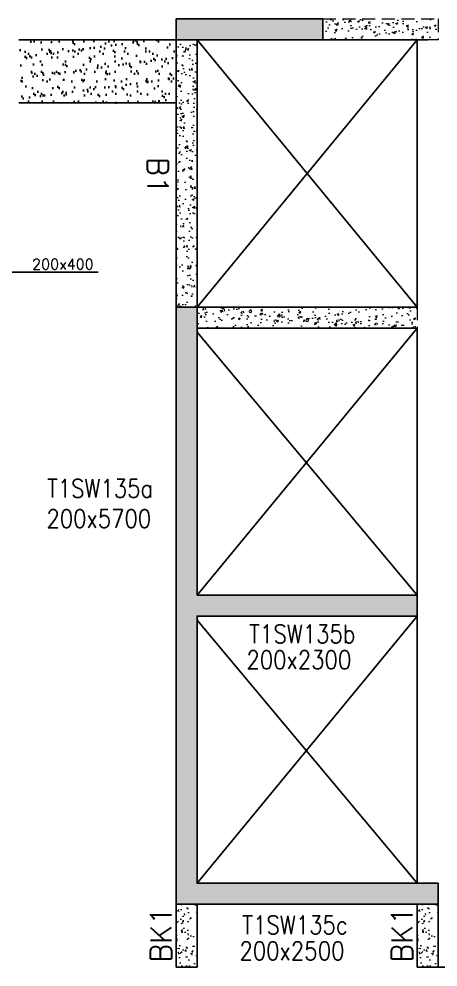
# Model space of a CAD drawing. Header units: millimetres. Extents: x 1078357 to 2594950, y -4969473 to -4636555.
# Drawn here: x 1993826 to 1997826, y -4671204 to -4662154 of the extents above; entities that cross this region are included whole.
import ezdxf

# ---------------------------------------------------------------- set-up
doc = ezdxf.new("R2010")
doc.units = ezdxf.units.MM
doc.header["$PDMODE"] = 35
for name, pattern in [('CONTINOUS', [0]), ('HIDDEN', [0.375, 0.25, -0.125]), ('New Retail block$0$CONTINOUS', [0])]:
    doc.linetypes.add(name, pattern=pattern)
doc.layers.get('0').update_dxf_attribs({"lineweight": 0})
doc.layers.get('Defpoints').update_dxf_attribs({"lineweight": 0})
for name, color, linetype, lineweight in [('A-_ANOTDIMA_D-', 6, 'Continuous', 13), ('COL. NO.', 30, 'Continuous', 25), ('COL. SIZE', 7, 'Continuous', 25), ('DIM', 9, 'Continuous', 25), ('HATCH', 8, 'Continuous', 30), ('S-NON STR RCC WALL', 8, 'Continuous', 0)]:
    doc.layers.add(name, color=color, linetype=linetype, lineweight=lineweight)
for name, color, linetype in [('B-200x650', 241, 'HIDDEN'), ('S-COLUMN_SHEAR WALL', 1, 'Continuous'), ('S-CUT OUT', 3, 'Continuous'), ('S-PROJECTION', 54, 'New Retail block$0$CONTINOUS')]:
    doc.layers.add(name, color=color, linetype=linetype)
doc.styles.add('Roman', font='romans')
doc.styles.add('ROMANS', font='romans.shx', dxfattribs={"width": 0.85})
doc.dimstyles.new('HARESH', dxfattribs={"dimtxt": 150, "dimasz": 75, "dimexe": 0, "dimexo": 0, "dimgap": 25, "dimtad": 1, "dimdec": 0, "dimdsep": 46, "dimtxsty": 'Roman', "dimblk": 'OBLIQUE', "dimcen": 225, "dimdle": 25, "dimclrd": 2, "dimclre": 2, "dimclrt": 7, "dimadec": 8, "dimazin": 1, "dimtfac": 1, "dimtdec": 0, "dimtmove": 0, "dimatfit": 0, "dimfxl": 1, "dimlwd": -1, "dimlwe": -1, "dimarcsym": 0})

# ---------------------------------------------------------------- blocks, each defined once
blk = doc.blocks.new('_Oblique')
at = {"color": 0, "linetype": 'ByBlock', "lineweight": -2}
blk.add_line((-0.5, -0.5), (0.5, 0.5), dxfattribs=at)
blk = doc.blocks.new('*D1502')
at = {"layer": 'Defpoints', "color": 0, "ltscale": 700, "transparency": 16777216}
for p in [(1993176.4, -4664303.8, 0), (1993626.4, -4664303.8, 0), (1993626.4, -4664569.9)]:
    blk.add_point(p, dxfattribs=at)
at = {"layer": 'DIM', "color": 2, "ltscale": 700, "transparency": 16777216}
for p, q in [((1993176.4, -4664303.8), (1993176.4, -4664569.9)), ((1993626.4, -4664303.8), (1993626.4, -4664569.9)), ((1993176.4, -4664569.9), (1993101.4, -4664569.9)), ((1993176.4, -4664569.9), (1993626.4, -4664569.9)), ((1993176.4, -4664569.9), (1993626.4, -4664569.9)), ((1993626.4, -4664569.9), (1993701.4, -4664569.9)), ((1994582.6, -4664569.9), (1993626.4, -4664569.9))]:
    blk.add_line(p, q, dxfattribs=at)
at = {"layer": 'DIM', "color": 2, "ltscale": 700, "transparency": 16777216, "xscale": 75, "yscale": 75, "zscale": 75}
blk.add_blockref('_Oblique', (1993176.4, -4664569.9), dxfattribs=at)
at = {"layer": 'DIM', "color": 2, "ltscale": 700, "transparency": 16777216, "xscale": 75, "yscale": 75, "zscale": 75, "rotation": 180}
blk.add_blockref('_Oblique', (1993626.4, -4664569.9), dxfattribs=at)
at = {"layer": 'DIM', "color": 7, "ltscale": 700, "transparency": 16777216, "insert": (1994245.7, -4664494.9), "char_height": 150, "attachment_point": 5, "style": 'Roman'}
blk.add_mtext('{\\H0.666667x;200x400}', dxfattribs=at)
blk = doc.blocks.new('G$CD63B60BD')
at = {"layer": 'COL. NO.', "linetype": 'Continuous', "style": 'ROMANS', "width": 0.85}
for s, p in [('T1SW135a', (64768.1, 2381.4, -640.8)), ('T1SW135b', (66698.7, 993, -320.4)), ('T1SW135c', (66632.1, -1785.4, -320.4))]:
    blk.add_text(s, height=175, dxfattribs=at).set_placement(p)
at = {"layer": 'COL. SIZE', "linetype": 'Continuous', "style": 'ROMANS', "width": 0.85}
for s, p in [('200x5700', (64761.9, 2092.6, -640.8)), ('200x2300', (66671.9, 745.2, -320.4)), ('200x2500', (66605.4, -2033.2, -320.4))]:
    blk.add_text(s, height=175, dxfattribs=at).set_placement(p)

msp = doc.modelspace()

# ---------------------------------------------------------------- hatches: boundary and pattern name
at = {"layer": 'HATCH'}
h = msp.add_hatch(dxfattribs=at)
h.set_pattern_fill('AR-SAND', color=8, scale=3, angle=179.97015)
h.set_pattern_definition([(37.4701541, (-2048356.82, 14020335.54), (-4.72361136, 146.8264517), [0, -115.824, 0, -129.54, 0, -123.825]), (7.4701541, (-2048356.82, 14020335.54), (134.9689868, 214.9772528), [0, -62.484, 0, -104.394, 0, -40.005]), (327.4701541, (-2048450.55, 14020335.59), (237.2979035, 0.3075449), [0, -38.1, 0, -137.16, 0, -179.07]), (317.4701541, (-2048450.55, 14020335.59), (229.1017424, 66.759465), [0, -19.05, 0, -89.916, 0, -102.87])])
h.paths.add_polyline_path([(1995326.4, -4662353.7), (1993826.4, -4662353.7), (1993826.4, -4662953.9), (1995326.4, -4662953.9)])
at = {"layer": 'S-COLUMN_SHEAR WALL', "lineweight": 25}
h = msp.add_hatch(color=1, dxfattribs=at)
h.dxf.hatch_style = 1
h.paths.add_polyline_path([(1996726.2, -4662153.9), (1996726.2, -4662353.9), (1995326.2, -4662353.9), (1995326.2, -4662153.9)])
h = msp.add_hatch(color=1, dxfattribs=at)
h.dxf.hatch_style = 1
h.paths.add_polyline_path([(1997626.2, -4667653.9), (1997626.2, -4667853.9), (1995526.2, -4667853.9), (1995526.2, -4670403.9), (1997826.2, -4670403.9), (1997826.2, -4670603.9), (1995326.2, -4670603.9), (1995326.2, -4664903.9), (1995526.2, -4664903.9), (1995526.2, -4667653.9)])
at = {"layer": 'S-NON STR RCC WALL', "linetype": 'HIDDEN', "ltscale": 500}
h = msp.add_hatch(dxfattribs=at)
h.set_pattern_fill('AR-CONC', color=256, angle=180)
h.set_pattern_definition([(50, (865853.57, 19013.61), (182.184669, -15.9390855), [19.05, -209.55]), (355, (865853.57, 19013.61), (-35.2434214, 191.056845), [15.24, -167.640584]), (100.4514447, (865868.76, 19012.29), (146.941247, 175.117752), [16.190009, -178.0902446]), (46.1842, (865853.57, 19064.41), (271.079041, -42.042328), [28.575, -314.325]), (96.6355576, (865876.16, 19060.9), (237.404134, 247.426125), [24.285023, -267.135608]), (351.184151, (865853.57, 19064.41), (237.404134, 247.426125), [22.859967, -251.459732]), (21, (865878.97, 19051.71), (151.6143913, -102.265198), [19.05, -209.55]), (326, (865878.97, 19051.71), (61.802028, 184.187966), [15.24, -167.64]), (71.451445, (865891.61, 19043.2), (213.416419, 81.922769), [16.190009, -178.0899376]), (37.5, (865853.575, 19013.615), (3.08860325, 84.5550389), [0, -165.608, 0, -170.18, 0, -168.275]), (7.5, (865853.575, 19013.615), (66.8196625, 100.1805748), [0, -97.028, 0, -161.798, 0, -64.135]), (327.5, (865796.93, 19013.615), (135.5905952, -5.728744), [0, -63.5, 0, -198.12, 0, -262.89]), (317.5, (865771.53, 19013.61), (148.1291814, 25.426491), [0, -82.55, 0, -131.572, 0, -186.69])])
h.paths.add_polyline_path([(1996726.4, -4662153.8), (1997826.4, -4662153.8), (1997826.4, -4662353.8), (1996726.4, -4662353.8)])
h = msp.add_hatch(dxfattribs=at)
h.set_pattern_fill('AR-CONC', color=256, angle=180)
h.set_pattern_definition([(50, (-231371.14, 4703032.8), (182.184669, -15.9390855), [19.05, -209.55]), (355, (-231371.14, 4703032.8), (-35.2434214, 191.0568452), [15.24, -167.640584]), (100.4514447, (-231355.96, 4703031.47), (146.941247, 175.117752), [16.1900088, -178.0902446]), (46.1842, (-231371.14, 4703083.6), (271.079041, -42.042328), [28.575, -314.325]), (96.6355576, (-231348.55, 4703080.1), (237.404134, 247.4261246), [24.285023, -267.135608]), (351.1841512, (-231371.14, 4703083.6), (237.404134, 247.4261246), [22.859967, -251.459732]), (21, (-231345.74, 4703070.9), (151.6143913, -102.2651982), [19.05, -209.55]), (326, (-231345.74, 4703070.9), (61.8020283, 184.187966), [15.24, -167.64]), (71.451445, (-231333.1, 4703062.38), (213.4164193, 81.922769), [16.1900088, -178.0899376]), (37.5, (-231371.14, 4703032.8), (3.08860325, 84.55503887), [0, -165.608, 0, -170.18, 0, -168.275]), (7.5, (-231371.14, 4703032.8), (66.8196625, 100.1805748), [0, -97.028, 0, -161.798, 0, -64.135]), (327.5, (-231427.78, 4703032.8), (135.59059517, -5.728744), [0, -63.5, 0, -198.12, 0, -262.89]), (317.5, (-231453.18, 4703032.8), (148.1291814, 25.426491), [0, -82.55, 0, -131.572, 0, -186.69])])
h.paths.add_polyline_path([(1995326.4, -4662353.8), (1995526.4, -4662353.8), (1995526.4, -4664903.8), (1995326.4, -4664903.8)])
h = msp.add_hatch(dxfattribs=at)
h.set_pattern_fill('AR-CONC', color=256, angle=180)
h.set_pattern_definition([(50, (3056803.02, -9349024.76), (182.184669, -15.9390855), [19.05, -209.55]), (355, (3056803.02, -9349024.76), (-35.2434214, 191.056845), [15.24, -167.640584]), (100.4514447, (3056818.2, -9349026.09), (146.941247, 175.117752), [16.190009, -178.0902446]), (46.1842, (3056803.02, -9348973.96), (271.079041, -42.042328), [28.575, -314.325]), (96.6355576, (3056825.6, -9348977.46), (237.404134, 247.426125), [24.285023, -267.135608]), (351.184151, (3056803.02, -9348973.96), (237.404134, 247.426125), [22.859967, -251.459732]), (21, (3056828.42, -9348986.66), (151.6143913, -102.265198), [19.05, -209.55]), (326, (3056828.42, -9348986.66), (61.802028, 184.187966), [15.24, -167.64]), (71.451445, (3056841.06, -9348995.18), (213.416419, 81.922769), [16.190009, -178.0899376]), (37.5, (3056803.02, -9349024.76), (3.08860325, 84.5550389), [0, -165.608, 0, -170.18, 0, -168.275]), (7.5, (3056803.02, -9349024.76), (66.8196625, 100.1805748), [0, -97.028, 0, -161.798, 0, -64.135]), (327.5, (3056746.38, -9349024.76), (135.5905952, -5.728744), [0, -63.5, 0, -198.12, 0, -262.89]), (317.5, (3056720.98, -9349024.76), (148.1291814, 25.426491), [0, -82.55, 0, -131.572, 0, -186.69])])
h.paths.add_polyline_path([(1995526.4, -4664903.8), (1997626.4, -4664903.8), (1997626.4, -4665103.8), (1995526.4, -4665103.8)])
at = {"layer": 'S-NON STR RCC WALL'}
h = msp.add_hatch(dxfattribs=at)
h.set_pattern_fill('AR-CONC', color=256, angle=180)
h.set_pattern_definition([(50, (-7634846.06, 37568503.48), (182.184669, -15.93908554), [19.05, -209.55]), (355, (-7634846.06, 37568503.48), (-35.2434214, 191.0568452), [15.24, -167.6405842]), (100.4514447, (-7634830.87, 37568502.15), (146.9412471, 175.1177519), [16.1900088, -178.0902446]), (46.1842, (-7634846.06, 37568554.28), (271.0790409, -42.0423279), [28.575, -314.325]), (96.6355576, (-7634823.47, 37568550.78), (237.404134, 247.4261246), [24.2850231, -267.1356082]), (351.1841512, (-7634846.06, 37568554.28), (237.404134, 247.4261246), [22.859967, -251.459732]), (21, (-7634820.66, 37568541.58), (151.61439127, -102.2651982), [19.05, -209.55]), (326, (-7634820.66, 37568541.58), (61.80202835, 184.1879661), [15.24, -167.64]), (71.451445, (-7634808.02, 37568533.06), (213.4164193, 81.9227689), [16.1900088, -178.0899376]), (37.5, (-7634846.056, 37568503.48), (3.08860325, 84.55503887), [0, -165.608, 0, -170.18, 0, -168.275]), (7.5, (-7634846.06, 37568503.48), (66.81966251, 100.18057482), [0, -97.028, 0, -161.798, 0, -64.135]), (327.5, (-7634902.7, 37568503.48), (135.59059517, -5.72874399), [0, -63.5, 0, -198.12, 0, -262.89]), (317.5, (-7634928.1, 37568503.48), (148.1291814, 25.42649103), [0, -82.55, 0, -131.572, 0, -186.69])])
h.paths.add_polyline_path([(1995526.2, -4670603.8), (1995326.2, -4670603.8), (1995326.2, -4671203.8), (1995526.2, -4671203.8), (1995526.2, -4671203.8), (1995526.2, -4670603.9)], is_closed=False)
h = msp.add_hatch(dxfattribs=at)
h.set_pattern_fill('AR-CONC', color=256, angle=180)
h.set_pattern_definition([(50, (-7632546.06, 37568503.48), (182.184669, -15.93908554), [19.05, -209.55]), (355, (-7632546.06, 37568503.48), (-35.2434214, 191.0568452), [15.24, -167.6405842]), (100.4514447, (-7632530.87, 37568502.15), (146.9412471, 175.1177519), [16.1900088, -178.0902446]), (46.1842, (-7632546.06, 37568554.28), (271.0790409, -42.0423279), [28.575, -314.325]), (96.6355576, (-7632523.47, 37568550.78), (237.404134, 247.4261246), [24.2850231, -267.1356082]), (351.1841512, (-7632546.06, 37568554.28), (237.404134, 247.4261246), [22.859967, -251.459732]), (21, (-7632520.66, 37568541.58), (151.61439127, -102.2651982), [19.05, -209.55]), (326, (-7632520.66, 37568541.58), (61.80202835, 184.1879661), [15.24, -167.64]), (71.451445, (-7632508.02, 37568533.06), (213.4164193, 81.9227689), [16.1900088, -178.0899376]), (37.5, (-7632546.056, 37568503.48), (3.08860325, 84.55503887), [0, -165.608, 0, -170.18, 0, -168.275]), (7.5, (-7632546.06, 37568503.48), (66.81966251, 100.18057482), [0, -97.028, 0, -161.798, 0, -64.135]), (327.5, (-7632602.7, 37568503.48), (135.59059517, -5.72874399), [0, -63.5, 0, -198.12, 0, -262.89]), (317.5, (-7632628.1, 37568503.48), (148.1291814, 25.42649103), [0, -82.55, 0, -131.572, 0, -186.69])])
h.paths.add_polyline_path([(1997826.2, -4670603.8), (1997626.2, -4670603.8), (1997626.2, -4671203.8), (1997826.2, -4671203.8), (1997826.2, -4671203.8), (1997826.2, -4670603.9)], is_closed=False)

# ---------------------------------------------------------------- linework, layer by layer
at = {"layer": 'B-200x650', "linetype": 'CONTINOUS', "ltscale": 700}
for p, q in [((1993826.4, -4662353.8, 0), (1995326.4, -4662353.8, 0)), ((1995326.4, -4664903.8, 0), (1995326.4, -4662353.8, 0)), ((1995526.4, -4664903.8, 0), (1995526.4, -4662353.8, 0)), ((1997626.4, -4662353.8, 0), (1996726.4, -4662353.8, 0)), ((1997726.4, -4662353.8, 0), (1996926.4, -4662353.8, 0)), ((1997626.4, -4662353.8, 0), (1997626.4, -4664903.8, 0)), ((1997626.4, -4664903.8, 0), (1995526.4, -4664903.8, 0)), ((1997626.4, -4665103.8, 0), (1995526.4, -4665103.8, 0)), ((1997626.4, -4665103.8, 0), (1997626.4, -4667653.8, 0)), ((1997626.4, -4667853.8, 0), (1997626.4, -4670403.8, 0)), ((1995326.2, -4671203.8, 0), (1995326.2, -4670603.8, 0)), ((1995526.2, -4670603.8, 0), (1995526.2, -4671203.8, 0)), ((1997626.2, -4671203.8, 0), (1997626.2, -4670603.8, 0)), ((1997826.2, -4670603.8, 0), (1997826.2, -4671203.8, 0)), ((1995526.2, -4671203.8, 0), (1995326.2, -4671203.8, 0)), ((1997826.2, -4671203.8, 0), (1997626.2, -4671203.8, 0))]:
    msp.add_line(p, q, dxfattribs=at)
at = {"layer": 'S-COLUMN_SHEAR WALL', "color": 1, "lineweight": 25, "elevation": 0}
for points in [[(1996726.2, -4662153.9), (1996726.2, -4662353.9), (1995326.2, -4662353.9), (1995326.2, -4662153.9)], [(1997626.2, -4667653.9), (1997626.2, -4667853.9), (1995526.2, -4667853.9), (1995526.2, -4670403.9), (1997826.2, -4670403.9), (1997826.2, -4670603.9), (1995326.2, -4670603.9), (1995326.2, -4664903.9), (1995526.2, -4664903.9), (1995526.2, -4667653.9)]]:
    msp.add_lwpolyline(points, close=True, dxfattribs=at)
at = {"layer": 'S-CUT OUT', "elevation": 0}
for points in [[(1995526.4, -4664903.8), (1997626.4, -4662353.8)], [(1995526.4, -4662353.8), (1997626.4, -4664903.8)], [(1995526.4, -4667653.8), (1997626.4, -4665103.8)], [(1995526.4, -4665143.8), (1997626.4, -4667653.8)], [(1995526.4, -4670403.8), (1997626.4, -4667853.8)], [(1995526.4, -4667893.8), (1997626.4, -4670403.8)]]:
    msp.add_lwpolyline(points, dxfattribs=at)
at = {"layer": 'S-NON STR RCC WALL', "linetype": 'HIDDEN', "ltscale": 500, "elevation": 0}
for points in [[(1996726.4, -4662153.8), (1997826.4, -4662153.8), (1997826.4, -4662353.8), (1996726.4, -4662353.8)], [(1995326.4, -4662353.8), (1995526.4, -4662353.8), (1995526.4, -4664903.8), (1995326.4, -4664903.8)], [(1995526.4, -4664903.8), (1997626.4, -4664903.8), (1997626.4, -4665103.8), (1995526.4, -4665103.8)]]:
    msp.add_lwpolyline(points, close=True, dxfattribs=at)
at = {"layer": 'S-PROJECTION'}
for p, q in [((1993826.4, -4662953.8, 0), (1995326.4, -4662953.8, 0)), ((1993826.4, -4662953.8, 0), (1995326.4, -4662953.8, 0)), ((1997826.4, -4671203.8, 0), (1997826.4, -4671003.8, 0)), ((2000226.4, -4671203.8, 0), (1997826.4, -4671203.8, 0))]:
    msp.add_line(p, q, dxfattribs=at)

# ---------------------------------------------------------------- block references
at = {"layer": 'A-_ANOTDIMA_D-', "color": 2, "ltscale": 700}
msp.add_blockref('G$CD63B60BD', (1929326.2, -4669103.8, 0), dxfattribs=at)

# ---------------------------------------------------------------- texts
at = {"layer": 'B-200x650', "linetype": 'HIDDEN', "ltscale": 500, "style": 'ROMANS'}
msp.add_text('B1', height=200, rotation=269.99906, dxfattribs=at).set_placement((1995052, -4663475, -2.7))
at = {"layer": 'B-200x650', "linetype": 'CONTINOUS', "ltscale": 700, "style": 'ROMANS'}
for p in [(1995281.6, -4671161.1, 50), (1997581.6, -4671161.1, 50)]:
    msp.add_text('BK1', height=200, rotation=90, dxfattribs=at).set_placement(p)

# ---------------------------------------------------------------- dimensions: what is measured, and where the dimension line sits
at = {"layer": 'DIM', "ltscale": 700}
dim = msp.add_linear_dim(base=(1993626.4, -4664569.9, 0), p1=(1993176.4, -4664303.8, 0), p2=(1993626.4, -4664303.8, 0), angle=180, text='{\\H0.666667x;200x400}', dimstyle='HARESH', override={"dimtxsty": 'Roman', "dimtmove": 1}, dxfattribs=at)
dim.commit()
dim.dimension.update_dxf_attribs({"geometry": '*D1502', "text_midpoint": (1994245.7, -4664548.2, 0), "dimtype": 160})

doc.saveas('drawing.dxf')
